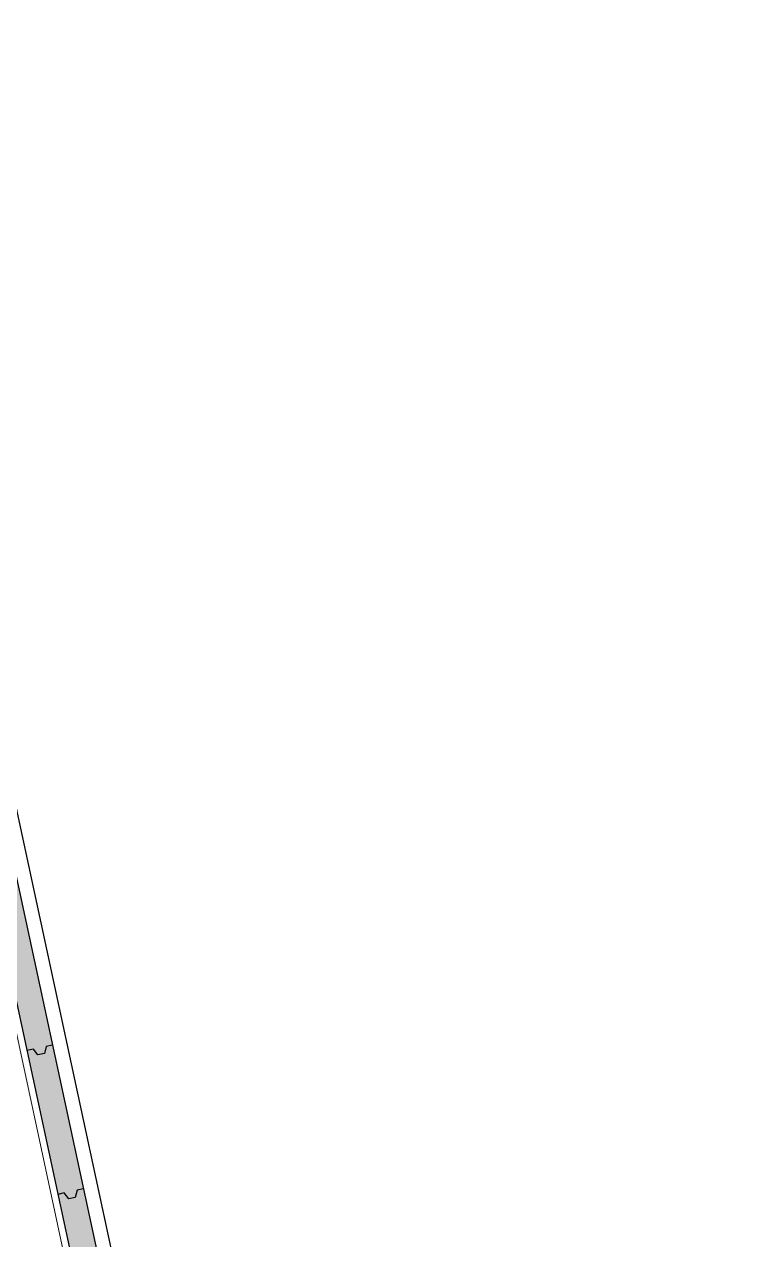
# Model space of a CAD drawing. Header units: millimetres. Extents: x -1534340 to 1713810, y -1348191 to 1114081.
# Drawn here: x 1046380 to 1073416, y 113182 to 159464 of the extents above; entities that cross this region are included whole.
import ezdxf

# ---------------------------------------------------------------- set-up
doc = ezdxf.new("R2010")
doc.units = ezdxf.units.MM
doc.header["$LTSCALE"] = 100
doc.linetypes.add('Xref_ST_MBDV Cot vach 30.7.2022$0$DASHDOT', pattern=[1, 0.5, -0.25, 0, -0.25])
for name, color, linetype in [('ccu12-Manh', 8, 'Continuous'), ('Xref_ST_MBDV Cot vach 30.7.2022$0$Xref_ST_MBDV Cot vach 30.7.2022|Xref_ST_MBDV Cot vach 30.7.2022|Xref_ST_MBDV Cot vach 30.7.2022|Xref_ST_MBDV Cot vach 30.7.2022|A-CORE-OTLN', 2, 'Continuous'), ('Xref_ST_MBDV Cot vach 30.7.2022$0$Xref_ST_MBDV Cot vach 30.7.2022|Xref_ST_MBDV Cot vach 30.7.2022|Xref_ST_MBDV Cot vach 30.7.2022|Xref_ST_MBDV Cot vach 30.7.2022|A-WALL-PATT', 251, 'Continuous'), ('Xref_ST_MBDV Cot vach 30.7.2022$0$Xref_ST_MBDV Cot vach 30.7.2022|Xref_ST_MBDV Cot vach 30.7.2022|Xref_ST_MBDV Cot vach 30.7.2022|Xref_ST_MBDV Cot vach 30.7.2022|ccu12-Thay', 7, 'Continuous'), ('Xref_ST_MBDV Cot vach 30.7.2022$0$Xref_ST_MBDV Cot vach 30.7.2022|Xref_ST_MBDV Cot vach 30.7.2022|Xref_ST_MBDV Cot vach 30.7.2022|Xref_ST_MBDV Cot vach 30.7.2022|Site_plot line', 1, 'Xref_ST_MBDV Cot vach 30.7.2022$0$DASHDOT')]:
    doc.layers.add(name, color=color, linetype=linetype)
doc.layers.add('KT-GIAO THONG HAM', color=42, linetype='Continuous', lineweight=13)

# ---------------------------------------------------------------- blocks, each defined once
blk = doc.blocks.new('Xref_ST_MBDV Cot vach 30.7.2022$0$Tuong Vay01-flat-1')
at = {"layer": 'Xref_ST_MBDV Cot vach 30.7.2022$0$Xref_ST_MBDV Cot vach 30.7.2022|Xref_ST_MBDV Cot vach 30.7.2022|Xref_ST_MBDV Cot vach 30.7.2022|Xref_ST_MBDV Cot vach 30.7.2022|A-WALL-PATT'}
h = blk.add_hatch(dxfattribs=at)
h.set_pattern_fill('ACET-2D-VATLIEU04', color=256, scale=50, pattern_type=2)
h.set_pattern_definition([(50, (-11139561.84, -1407213.45), (-225.902474, 189.5546825), [37.5, -412.5]), (355, (-11139561.84, -1407213.45), (32.127212, 367.215716), [30, -330]), (100.4514, (-11139531.95, -1407216.06), (-341.231527, -62.944187), [31.870095, -350.571056]), (46.1842, (-11139561.84, -1407113.45), (-319.180497, 306.252097), [56.25, -618.75]), (96.6356, (-11139517.37, -1407120.34), (-516.995922, -60.144022), [47.805144, -525.8565]), (351.1842, (-11139561.84, -1407113.45), (84.740774, 546.39543), [45, -495]), (21, (-11139511.84, -1407138.45), (-105.680822, 275.3079534), [37.5, -412.5]), (326, (-11139511.84, -1407138.45), (206.128805, 305.59852), [30, -330]), (71.4514, (-11139486.97, -1407155.22), (-328.963765, 110.380101), [31.870095, -350.571056]), (37.5, (-11139561.84, -1407213.45), (-78.1345294, 101.8269012), [0, -326, 0, -335, 0, -331.25]), (7.5, (-11139561.84, -1407213.45), (-23.2793464, 176.824191), [0, -191, 0, -318.5, 0, -126.25]), (327.5, (-11139673.34, -1407213.45), (71.9444175, 112.9301145), [0, -125, 0, -390, 0, -517.5000003]), (317.5, (-11139723.34, -1407213.45), (158.0205496, 172.449169), [0, -162.5, 0, -259, 0, -367.5]), (45, (-11139561.84, -1407213.45), (-150.260191, 150.260191), []), (45, (-11139561.84, -1407152.2), (-150.260191, 150.260191), [])])
h.paths.add_polyline_path([(-82665, -118500), (-81837, -121132), (-80903, -123728), (-79863, -126284), (-78720, -128795), (-77475, -131258), (-76131, -133667), (-74689, -136020), (-73153, -138312), (-71525, -140539), (-69807, -142699), (-68002, -144786), (-66114, -146798), (-64145, -148731), (-62100, -150582), (-59980, -152349), (-57790, -154027), (-55533, -155614), (-53213, -157109), (-50835, -158507), (-48401, -159807), (-45916, -161007), (-43385, -162104), (-40811, -163097), (-38198, -163985), (-35551, -164765), (-32875, -165436), (-30174, -165998), (-27451, -166448), (-24702, -166789), (-4397, -168938), (36420, -167648), (41836, -160719), (12445, -24368), (8473, -9249), (-4719, -5521), (-10557, -9947), (-34021, -27848), (-39777, -32009), (-41249, -35294), (-45787, -38574), (-49368, -38942), (-57644, -44924), (-59845, -46601), (-61969, -48362), (-64020, -50208), (-65993, -52137), (-67887, -54144), (-69696, -56226), (-71420, -58381), (-73054, -60604), (-74596, -62892), (-76043, -65242), (-77394, -67648), (-78645, -70107), (-79794, -72615), (-80841, -75168), (-81782, -77762), (-82617, -80392), (-83343, -83054), (-83961, -85743), (-84468, -88455), (-84865, -91186), (-85149, -93930), (-85321, -96684), (-85381, -99530), (-85329, -102201), (-85163, -104955), (-84886, -107701), (-84496, -110432), (-83996, -113146), (-83385, -115836)], flags=16)
h.paths.add_polyline_path([(-83625, -118781), (-82785, -121452), (-81837, -124086), (-80781, -126680), (-79621, -129228), (-78358, -131727), (-76994, -134172), (-75531, -136560), (-73973, -138886), (-72320, -141146), (-70577, -143337), (-68746, -145455), (-66829, -147497), (-64832, -149459), (-62755, -151337), (-60604, -153130), (-58382, -154833), (-56092, -156444), (-53738, -157960), (-51324, -159379), (-48854, -160699), (-46333, -161916), (-43764, -163030), (-41151, -164038), (-38500, -164938), (-35814, -165730), (-33098, -166411), (-30357, -166981), (-27595, -167438), (-24816, -167783), (-4434, -169940), (36920, -168633), (42913, -160966), (13418, -24135), (9295, -8442), (-4926, -4424), (-11163, -9151), (-34617, -27045), (-40580, -31355), (-42052, -34640), (-46156, -37607), (-49737, -37975), (-58240, -44121), (-60467, -45819), (-62623, -47605), (-64704, -49479), (-66707, -51435), (-68628, -53472), (-70465, -55586), (-72214, -57772), (-73872, -60029), (-75437, -62350), (-76905, -64734), (-78276, -67176), (-79545, -69672), (-80712, -72217), (-81774, -74808), (-82729, -77440), (-83576, -80109), (-84314, -82810), (-84940, -85539), (-85455, -88291), (-85857, -91062), (-86146, -93847), (-86321, -96642), (-86382, -99529), (-86328, -102241), (-86160, -105036), (-85879, -107821), (-85484, -110593), (-84976, -113347), (-84356, -116078)])
at = {"layer": 'Xref_ST_MBDV Cot vach 30.7.2022$0$Xref_ST_MBDV Cot vach 30.7.2022|Xref_ST_MBDV Cot vach 30.7.2022|Xref_ST_MBDV Cot vach 30.7.2022|Xref_ST_MBDV Cot vach 30.7.2022|A-CORE-OTLN', "color": 6}
for points in [[(42913, -160966), (13418, -24135), (9295, -8442), (-4926, -4424), (-11163, -9151), (-34617, -27045)], [(41836, -160719), (12445, -24368), (8473, -9249), (-4719, -5521), (-10557, -9947), (-34021, -27848)]]:
    blk.add_lwpolyline(points, dxfattribs=at)
at = {"layer": 'Xref_ST_MBDV Cot vach 30.7.2022$0$Xref_ST_MBDV Cot vach 30.7.2022|Xref_ST_MBDV Cot vach 30.7.2022|Xref_ST_MBDV Cot vach 30.7.2022|Xref_ST_MBDV Cot vach 30.7.2022|ccu12-Thay', "ltscale": 10}
for points in [[(17548, -43295), (17304, -43348), (17234, -43619), (16990, -43671), (16815, -43453), (16571, -43506)], [(18728, -48769), (18484, -48822), (18414, -49093), (18170, -49146), (17995, -48927), (17751, -48980)]]:
    blk.add_lwpolyline(points, dxfattribs=at)
at = {"layer": 'Xref_ST_MBDV Cot vach 30.7.2022$0$Xref_ST_MBDV Cot vach 30.7.2022|Xref_ST_MBDV Cot vach 30.7.2022|Xref_ST_MBDV Cot vach 30.7.2022|Xref_ST_MBDV Cot vach 30.7.2022|Site_plot line', "ltscale": 5000}
blk.add_line((43505, -161101), (13953, -24007), dxfattribs=at)
blk = doc.blocks.new('123213')
at = {"layer": 'KT-GIAO THONG HAM'}
blk.add_line((1297329.4, 159002.7), (1303517.9, 130293.2), dxfattribs=at)
blk.add_blockref('Xref_ST_MBDV Cot vach 30.7.2022$0$Tuong Vay01-flat-1', (1285020.6, 183923.2))

msp = doc.modelspace()

# ---------------------------------------------------------------- block references
at = {"layer": 'ccu12-Manh'}
msp.add_blockref('123213', (-255109.6, -20035.9), dxfattribs=at)

doc.saveas('drawing.dxf')
